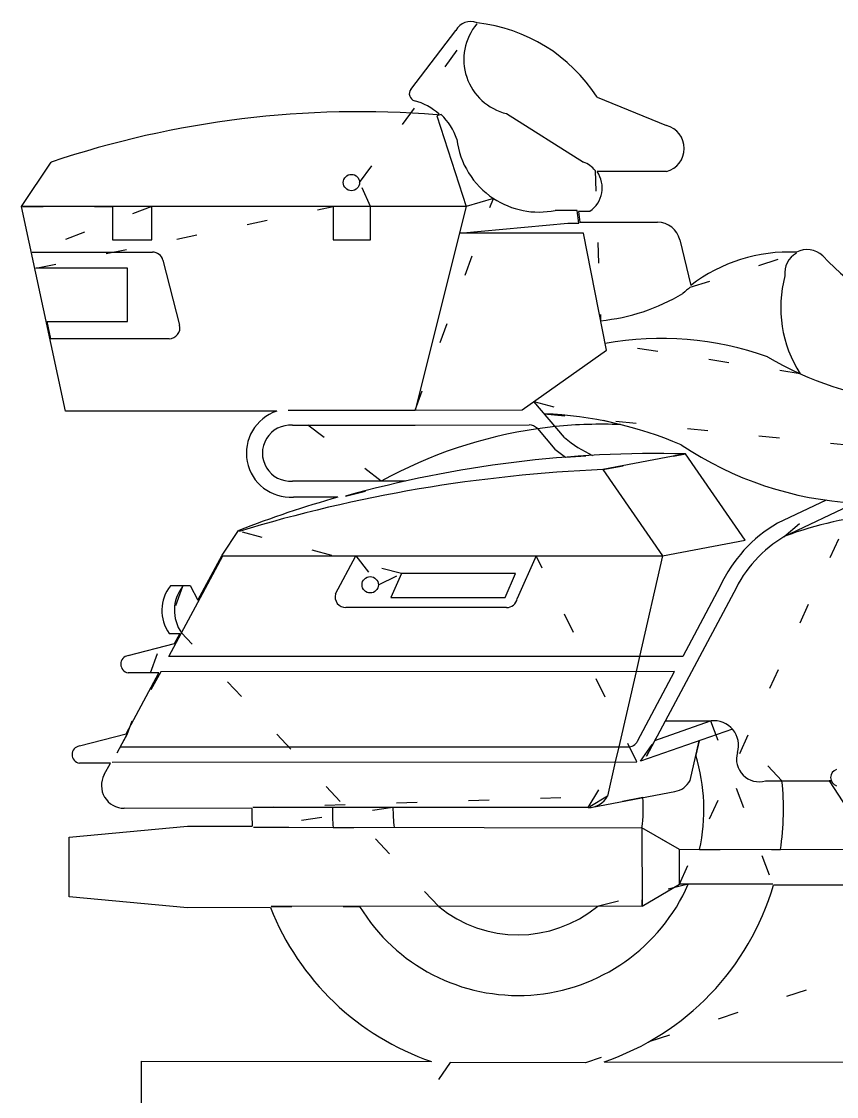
# Model space of a CAD drawing. Extents: x 0 to 11.2, y 0 to 12.7.
# Drawn here: x 0.49 to 4.46, y 6.33 to 11.56 of the extents above; entities that cross this region are included whole.
import ezdxf

# ---------------------------------------------------------------- set-up
doc = ezdxf.new("R2010")
doc.units = 0
doc.linetypes.add('DOT', pattern=[0.25, 0, -0.25])

msp = doc.modelspace()

# ---------------------------------------------------------------- linework, layer by layer
at = {"layer": '1', "color": 7, "linetype": 'CONTINUOUS'}
for p, q in [((2.7104, 11.5541, 1), (2.710392, 11.55403, 1)), ((2.3882, 11.2306, 1), (2.6078, 11.5172, 1)), ((2.6078, 11.5172, 1), (2.607861, 11.517169, 1)), ((3.2947, 11.193, 1), (3.6326, 11.0552, 1)), ((2.515, 11.1073, 1), (2.5261, 11.1104, 1)), ((2.536, 11.108, 1), (2.5155, 11.1022, 1)), ((2.5155, 11.1022, 1), (2.657, 10.6604, 1)), ((2.5261, 11.1104, 1), (2.526144, 11.110449, 1)), ((2.8547, 11.1128, 1), (3.229, 10.8773, 1)), ((0.4943, 10.6614, 1), (0.6379, 10.8767, 1)), ((0.6379, 10.8767, 1), (0.6395, 10.8772, 1)), ((0.6395, 10.8772, 1), (0.639474, 10.877276, 1)), ((3.2952, 10.8307, 1), (3.295281, 10.830755, 1)), ((3.6317, 10.8307, 1), (3.2952, 10.8307, 1)), ((3.6323, 10.8309, 1), (3.6317, 10.8307, 1)), ((2.79, 10.7006, 1), (2.657, 10.6604, 1)), ((0.7078, 9.6658, 1), (0.4943, 10.6614, 1)), ((2.657, 10.6604, 1), (0.4996, 10.6604, 1)), ((0.9371, 10.6604, 1), (0.9371, 10.4983, 1)), ((1.1284, 10.4983, 1), (1.1284, 10.6604, 1)), ((2.0114, 10.6604, 1), (2.0114, 10.4983, 1)), ((2.1929, 10.4983, 1), (2.1929, 10.6604, 1)), ((2.657, 10.6604, 1), (2.4094, 9.6708, 1)), ((3.1978, 10.6418, 1), (3.0904, 10.6418, 1)), ((3.2583, 10.6368, 1), (3.2035, 10.6368, 1)), ((3.2035, 10.6368, 1), (3.21, 10.5844, 1)), ((3.2596, 10.6377, 1), (3.2583, 10.6368, 1)), ((2.6246, 10.531, 1), (3.1528, 10.5794, 1)), ((3.1528, 10.5794, 1), (3.2056, 10.5794, 1)), ((3.21, 10.5844, 1), (3.5892, 10.5844, 1)), ((3.229, 10.531, 1), (2.6246, 10.531, 1)), ((3.3399, 9.9629, 1), (3.229, 10.531, 1)), ((0.9371, 10.4983, 1), (1.1284, 10.4983, 1)), ((2.0114, 10.4983, 1), (2.1929, 10.4983, 1)), ((3.697, 10.4995, 1), (3.7507, 10.2769, 1)), ((0.547, 10.4394, 1), (1.1314, 10.4394, 1)), ((4.264, 10.4389, 1), (4.264028, 10.438845, 1)), ((1.0107, 10.361, 1), (0.5638, 10.361, 1)), ((1.0107, 10.1012, 1), (1.0107, 10.361, 1)), ((1.1827, 10.3996, 1), (1.2635, 10.0839, 1)), ((3.7507, 10.2769, 1), (3.750639, 10.276979, 1)), ((0.6195, 10.1012, 1), (1.0107, 10.1012, 1)), ((1.2122, 10.0179, 1), (0.6374, 10.0179, 1)), ((2.9309, 9.672, 1), (3.3399, 9.9629, 1)), ((4.123, 9.9305, 1), (4.12304, 9.930568, 1)), ((2.4094, 9.6708, 1), (2.9309, 9.672, 1)), ((3.1366, 9.5373, 1), (2.9875, 9.7123, 1)), ((1.7366, 9.6657, 1), (0.7078, 9.6658, 1)), ((1.7913, 9.6708, 1), (2.4094, 9.6708, 1)), ((1.8121, 9.5978, 1), (2.4095, 9.5978, 1)), ((2.4095, 9.5978, 1), (2.9637, 9.599, 1)), ((2.9637, 9.599, 1), (2.9637, 9.599064, 1)), ((3.0039, 9.5807, 1), (3.0892, 9.4817, 1)), ((3.7248, 9.4579, 1), (3.3231, 9.3815, 1)), ((4.0148, 9.0385, 1), (3.7248, 9.4579, 1)), ((3.3231, 9.3815, 1), (3.613, 8.962, 1)), ((2.3625, 9.3257, 1), (1.8121, 9.3257, 1)), ((1.8121, 9.3257, 1), (1.812107, 9.3256, 1)), ((2.034, 9.2476, 1), (1.8173, 9.2478, 1)), ((1.8173, 9.2478, 1), (1.817306, 9.247719, 1)), ((4.4092, 9.2331, 1), (4.1718, 9.1209, 1)), ((4.5516, 9.2195, 1), (4.203, 9.0549, 1)), ((1.4703, 8.9648, 1), (1.5494, 9.0854, 1)), ((1.5494, 9.0854, 1), (1.5509, 9.086, 1)), ((1.5509, 9.086, 1), (1.550935, 9.08591, 1)), ((3.613, 8.962, 1), (4.0148, 9.0385, 1)), ((1.3527, 8.7463, 1), (1.4703, 8.9648, 1)), ((1.3527, 8.7356, 1), (1.4745, 8.962, 1)), ((1.4745, 8.962, 1), (3.613, 8.962, 1)), ((2.0214, 8.7767, 1), (2.1215, 8.962, 1)), ((2.9977, 8.962, 1), (2.9061, 8.754, 1)), ((3.613, 8.962, 1), (3.5007, 8.4722, 1)), ((2.3436, 8.8763, 1), (2.2916, 8.7602, 1)), ((2.8971, 8.8763, 1), (2.3436, 8.8763, 1)), ((2.8481, 8.7602, 1), (2.8971, 8.8763, 1)), ((1.2186, 8.8166, 1), (1.2201, 8.8185, 1)), ((1.2201, 8.8185, 1), (1.3149, 8.8185, 1)), ((1.3149, 8.8185, 1), (1.3527, 8.7463, 1)), ((3.9603, 8.784, 1), (3.5353, 7.9881, 1)), ((3.8939, 8.8145, 1), (3.7121, 8.4722, 1)), ((1.2731, 8.5876, 1), (1.3527, 8.7356, 1)), ((2.2916, 8.7602, 1), (2.8481, 8.7602, 1)), ((2.8541, 8.7107, 1), (2.0727, 8.7107, 1)), ((1.211, 8.4722, 1), (1.2731, 8.5876, 1)), ((1.2147, 8.5826, 1), (1.2132, 8.5847, 1)), ((1.2647, 8.5826, 1), (1.2147, 8.5826, 1)), ((1.2393, 8.5354, 1), (1.2647, 8.5826, 1)), ((1.0127, 8.477, 1), (1.2393, 8.5354, 1)), ((3.7121, 8.4722, 1), (1.211, 8.4722, 1)), ((1.003, 8.0961, 1), (1.163, 8.3936, 1)), ((1.163, 8.3936, 1), (1.013, 8.3936, 1)), ((3.672, 8.3992, 1), (1.1714, 8.3986, 1)), ((3.484, 8.3992, 1), (3.4, 8.0332, 1)), ((3.4915, 8.0612, 1), (3.672, 8.3992, 1)), ((3.5763, 8.065, 1), (3.8471, 8.1594, 1)), ((3.6264, 8.1594, 1), (3.849, 8.1594, 1)), ((3.9535, 8.1191, 1), (3.506, 7.9631, 1)), ((0.776, 8.0376, 1), (1.003, 8.0961, 1)), ((1.0063, 8.0918, 1), (0.9748, 8.0332, 1)), ((3.7469, 7.87, 1), (3.791, 8.0625, 1)), ((0.9748, 8.0332, 1), (3.4447, 8.0332, 1)), ((3.4447, 8.0332, 1), (3.4447, 8.033088, 1)), ((0.9266, 7.9542, 1), (0.7762, 7.9542, 1)), ((0.8965, 7.8981, 1), (0.9266, 7.9542, 1)), ((0.935, 7.9592, 1), (3.4886, 7.9601, 1)), ((3.3833, 7.9601, 1), (3.3451, 7.7936, 1)), ((3.3833, 7.9601, 1), (3.3451, 7.7936, 1)), ((4.1144, 7.8685, 1), (4.4336, 7.8685, 1)), ((4.4229, 7.8685, 1), (4.6416, 7.5323, 1)), ((3.2717, 7.7397, 1), (3.6734, 7.8162, 1)), ((3.6734, 7.8162, 1), (3.673415, 7.816122, 1)), ((3.2518, 7.7379, 1), (1.6196, 7.7392, 1)), ((0.994, 7.7347, 1), (0.994, 7.734776, 1)), ((1.6146, 7.7342, 1), (0.994, 7.7347, 1)), ((0.7266, 7.5938, 1), (1.3026, 7.6479, 1)), ((1.3026, 7.6479, 1), (1.6171, 7.6474, 1)), ((1.6225, 7.6424, 1), (1.7946, 7.6422, 1)), ((1.7946, 7.6422, 1), (2.7449, 7.6408, 1)), ((2.7449, 7.6408, 1), (3.513, 7.6398, 1)), ((3.6949, 7.5336, 1), (3.513, 7.6398, 1)), ((3.513, 7.6398, 1), (3.5134, 7.2588, 1)), ((0.7269, 7.304, 1), (0.7266, 7.5938, 1)), ((4.6416, 7.5323, 1), (3.6949, 7.5336, 1)), ((3.6951, 7.3649, 1), (3.6949, 7.5336, 1)), ((3.5134, 7.2588, 1), (3.6949, 7.3649, 1)), ((4.1494, 7.3655, 1), (3.6951, 7.3649, 1)), ((4.8505, 7.3613, 1), (4.1531, 7.3605, 1)), ((1.3026, 7.2513, 1), (0.7269, 7.304, 1)), ((1.7054, 7.2517, 1), (1.3026, 7.2513, 1)), ((3.513, 7.2588, 1), (1.7088, 7.2568, 1)), ((1.075, 4, 1), (1.0786, 6.505, 1)), ((1.0786, 6.505, 1), (2.4886, 6.503, 1)), ((3.2377, 6.4969, 1), (2.5798, 6.4978, 1)), ((3.3289, 6.5018, 1), (9.2818, 6.4932, 1))]:
    msp.add_line(p, q, dxfattribs=at)
at = {"layer": '1', "color": 7, "linetype": 'DOT'}
for p, q in [((2.1394, 10.7777, 1), (2.7091, 11.5492, 1)), ((3.2853, 10.8357, 1), (3.312, 10.1058, 1)), ((2.1929, 10.6604, 1), (2.1394, 10.7777, 1)), ((2.4094, 9.6708, 1), (2.79, 10.7006, 1)), ((0.4996, 10.6604, 1), (0.9371, 10.6604, 1)), ((1.1284, 10.6604, 1), (0.547, 10.4394, 1)), ((0.5638, 10.361, 1), (2.0114, 10.6604, 1)), ((3.2056, 10.5794, 1), (3.1978, 10.6418, 1)), ((3.7476, 10.2682, 1), (4.2651, 10.4338, 1)), ((4.2651, 10.4338, 1), (4.265071, 10.433855, 1)), ((0.6374, 10.0179, 1), (0.6195, 10.1012, 1)), ((4.2822, 9.8478, 1), (3.3337, 9.995, 1)), ((2.9875, 9.7123, 1), (3.4081, 9.6005, 1)), ((2.2449, 9.3257, 1), (1.7913, 9.6708, 1)), ((3.0375, 9.6536, 1), (8.7714, 9.0638, 1)), ((3.0912, 9.5906, 1), (3.0044, 9.58, 1)), ((3.1407, 9.4421, 1), (3.273, 9.451, 1)), ((3.3231, 9.3815, 1), (3.7248, 9.4579, 1)), ((2.0701, 9.2526, 1), (2.3625, 9.3257, 1)), ((3.6949, 7.3649, 1), (4.5516, 9.2195, 1)), ((4.203, 9.0549, 1), (4.4092, 9.2331, 1)), ((2.3436, 8.8763, 1), (1.5527, 9.0813, 1)), ((2.1215, 8.962, 1), (2.2304, 8.8213, 1)), ((3.4886, 7.9601, 1), (2.9977, 8.962, 1)), ((2.2304, 8.8213, 1), (2.3436, 8.8763, 1)), ((1.2783, 8.8135, 1), (1.0063, 8.0918, 1)), ((2.5241, 7.2577, 1), (1.2731, 8.5876, 1)), ((3.5007, 8.4722, 1), (3.484, 8.3992, 1)), ((1.1714, 8.3986, 1), (0.935, 7.9592, 1)), ((3.5353, 7.9881, 1), (3.6264, 8.1594, 1)), ((3.8471, 8.1594, 1), (4.1494, 7.3655, 1)), ((4.1938, 7.8685, 1), (3.9535, 8.1191, 1)), ((3.506, 7.9631, 1), (3.5763, 8.065, 1)), ((3.791, 8.0625, 1), (3.7749, 7.9924, 1)), ((3.4, 8.0332, 1), (3.3833, 7.9601, 1)), ((3.2518, 7.7379, 1), (3.3833, 7.9601, 1)), ((4.4336, 7.8685, 1), (4.4229, 7.8685, 1)), ((1.6196, 7.7392, 1), (3.3451, 7.7936, 1)), ((3.3451, 7.7936, 1), (3.2518, 7.7379, 1)), ((2.3017, 7.7386, 1), (1.6225, 7.6424, 1)), ((3.2518, 7.7379, 1), (2.0067, 7.7379, 1)), ((3.5167, 7.7864, 1), (3.2717, 7.7397, 1)), ((2.0108, 7.6419, 1), (2.3078, 7.6419, 1)), ((3.6949, 7.5336, 1), (3.513, 7.6398, 1)), ((3.513, 7.6398, 1), (3.513, 7.2588, 1)), ((3.7931, 7.5335, 1), (4.1866, 7.5335, 1)), ((4.1866, 7.5335, 1), (4.186652, 7.533492, 1)), ((3.7382, 7.365, 1), (3.298, 7.2586, 1)), ((5.6416, 7.2879, 1), (3.2377, 6.4969, 1)), ((1.7088, 7.2568, 1), (2.1391, 7.2568, 1)), ((2.1391, 7.2568, 1), (2.13924, 7.256885, 1)), ((2.5798, 6.4978, 1), (0.875, 4.0003, 1))]:
    msp.add_line(p, q, dxfattribs=at)
at = {"layer": '1', "color": 7, "linetype": 'CONTINUOUS'}
for centre in [(2.0997, 10.7777, 1), (2.1907, 8.8213, 1)]:
    msp.add_circle(centre, 0.0397, dxfattribs=at)
for centre, radius, start, end in [((2.6787, 11.4813, 1), 0.079402, 66.469786, 153.144764), ((2.6252, 10.7628, 1), 0.795803, 32.723546, 83.854586), ((2.9167, 11.376, 1), 0.270404, 140.161868, 256.744921), ((2.4159, 11.2093, 1), 0.034943, 142.441405, 254.88884), ((2.3302, 10.8934, 1), 0.292411, 47.925382, 74.813622), ((2.1409, 6.3964, 1), 4.725731, 85.45958, 108.524666), ((2.3302, 10.8934, 1), 0.297333, 18.568988, 46.199166), ((3.6024, 10.9431, 1), 0.116116, 284.921882, 434.922347), ((3.0117, 11.0366, 1), 0.402532, 186.920219, 236.582316), ((3.1802, 10.7522, 1), 0.134232, 38.46649, 68.689844), ((3.1802, 10.7522, 1), 0.139336, 304.739365, 394.317785), ((3.0117, 11.0366, 1), 0.40255, 236.582316, 281.273646), ((3.5892, 10.4735, 1), 0.110891, 13.560043, 90), ((1.1314, 10.3865, 1), 0.052946, 14.324951, 90), ((4.2291, 9.6548, 1), 0.784876, 87.451468, 127.560579), ((4.3157, 10.3384, 1), 0.10805, 117.941404, 187.605156), ((4.3157, 10.3384, 1), 0.112957, 47.439698, 117.222552), ((5.2625, 11.2263, 1), 1.185394, 222.753923, 284.410207), ((4.783, 10.169, 1), 0.594954, 164.889309, 212.675049), ((4.2291, 9.6548, 1), 0.779809, 128.130816, 131.537742), ((3.2221, 11.0461, 1), 0.944574, 275.461323, 301.24151), ((1.2122, 10.0708, 1), 0.0529, 270, 374.324951), ((3.6081, 8.4909, 1), 1.528911, 70.319455, 100.339035), ((4.9312, 11.2913, 1), 1.582629, 239.293274, 289.796288), ((1.8028, 9.4617, 1), 0.214472, 107.978755, 273.878073), ((2.9499, 7.7217, 1), 1.933885, 67.065171, 87.403761), ((1.8028, 9.4617, 1), 0.136417, 86.090935, 273.91193), ((3.3187, 7.3798, 1), 2.222515, 98.129738, 118.891096), ((2.9638, 9.5461, 1), 0.052964, 40.789034, 90.108309), ((3.3187, 7.3798, 1), 2.222474, 87.694656, 95.875281), ((3.5077, 9.9727, 1), 0.572091, 229.558391, 245.778191), ((3.5077, 9.9727, 1), 0.645155, 229.557646, 235.32956), ((4.6386, 10.8918, 1), 1.674518, 236.052756, 297.654635), ((3.5853, 3.8105, 1), 5.649096, 88.584988, 105.558369), ((3.6222, 2.2462, 1), 7.141566, 92.400339, 106.84502), ((3.5853, 3.8105, 1), 5.654077, 105.924377, 111.08822), ((4.8233, 7.4124, 1), 1.756473, 78.699024, 110.485033), ((4.5172, 8.5285, 1), 0.685783, 120.244409, 155.352068), ((4.5172, 8.5285, 1), 0.612714, 120.243648, 155.354829), ((1.3699, 8.6971, 1), 0.1928, 141.697561, 215.651654), ((1.4257, 8.6971, 1), 0.187818, 141.702276, 215.661794), ((2.0727, 8.7636, 1), 0.052946, 165.675049, 270), ((2.8541, 8.7636, 1), 0.0529, 270, 349.540091), ((1.0196, 8.4353, 1), 0.042267, 99.395466, 261.006208), ((3.8633, 8.0407, 1), 0.119531, 342.823264, 456.869419), ((3.4447, 8.0861, 1), 0.053012, 270, 331.984733), ((0.7828, 7.9959, 1), 0.042251, 99.261676, 261.006208), ((4.0825, 7.9735, 1), 0.109739, 163.100719, 286.899281), ((2.9105, 7.7283, 1), 0.903842, 347.553701, 376.989476), ((0.9941, 7.8456, 1), 0.110824, 151.723755, 269.948336), ((4.4726, 7.8837, 1), 0.041837, 108.391641, 251.608359), ((3.6536, 7.9202, 1), 0.105948, 280.779235, 331.717558), ((2.9105, 7.7283, 1), 1.290936, 351.320653, 366.234814), ((3.2519, 7.8438, 1), 0.1059, 269.945896, 331.691913), ((3.2519, 7.8438, 1), 0.1059, 269.945896, 331.691913), ((2.9105, 7.7283, 1), 0.903839, 179.391437, 185.485408), ((2.9105, 7.7283, 1), 0.608887, 179.030732, 188.15805), ((2.9105, 7.7283, 1), 0.608978, 351.643696, 365.474675), ((2.9105, 7.7283, 1), 1.295913, 179.739144, 183.579092), ((2.9105, 7.7283, 1), 0.903922, 211.434372, 336.302025), ((2.9105, 7.7283, 1), 1.295902, 288.836218, 343.511653), ((2.9105, 7.7283, 1), 1.295922, 201.578096, 251.000193), ((2.9105, 7.7283, 1), 0.608908, 230.611285, 309.52245)]:
    msp.add_arc(centre, radius, start, end, dxfattribs=at)

doc.saveas('drawing.dxf')
